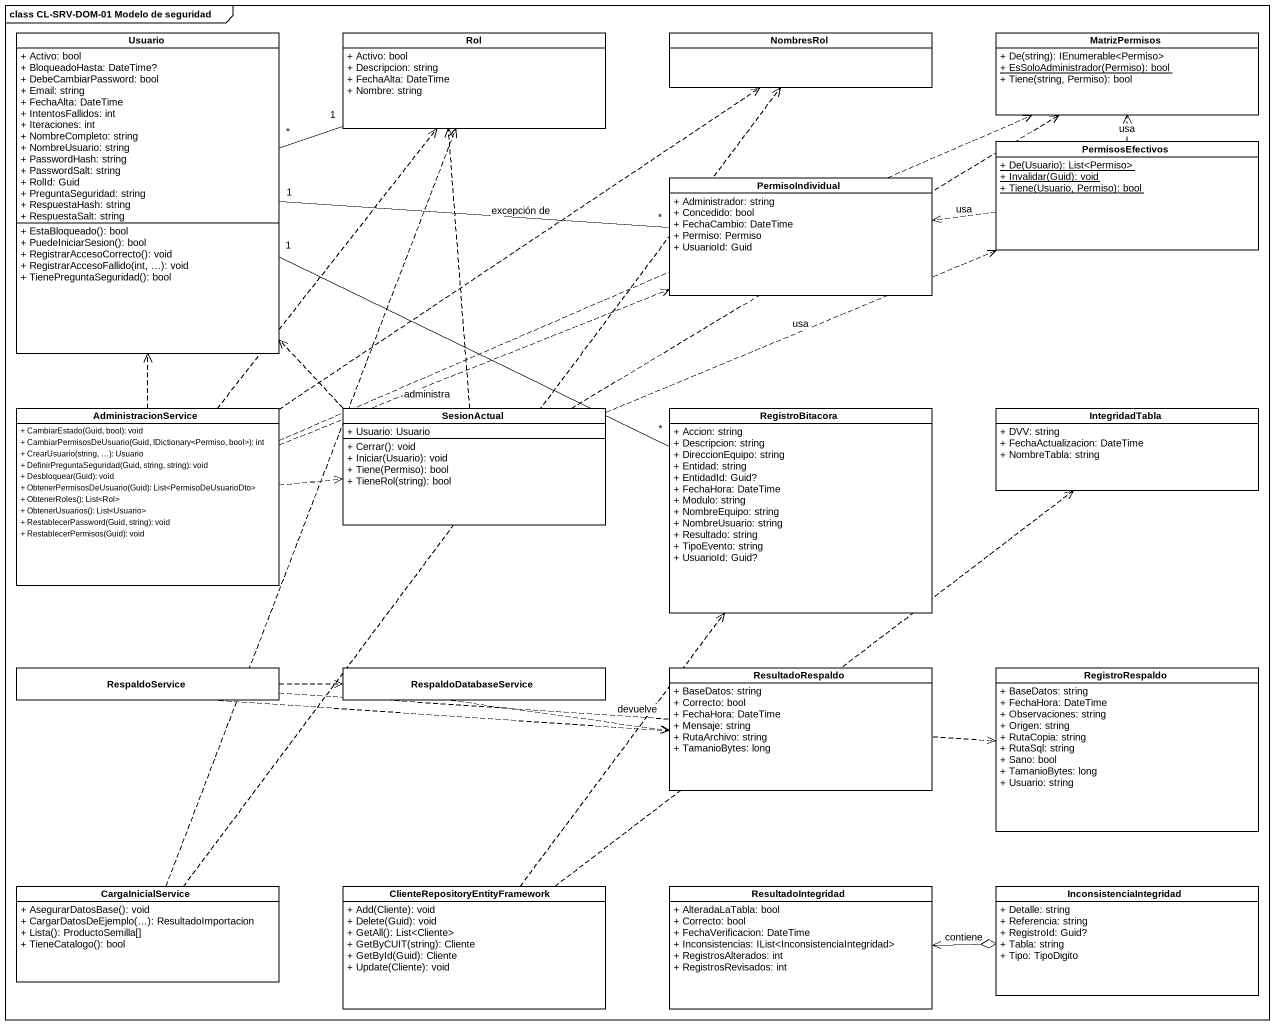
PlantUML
@startuml
mainframe class CL-SRV-DOM-01 Modelo de seguridad
hide circle
hide empty members
skinparam classAttributeIconSize 0
class Usuario {
  + Activo: bool
  + BloqueadoHasta: DateTime?
  + DebeCambiarPassword: bool
  + Email: string
  + FechaAlta: DateTime
  + IntentosFallidos: int
  + Iteraciones: int
  + NombreCompleto: string
  + NombreUsuario: string
  + PasswordHash: string
  + PasswordSalt: string
  + RolId: Guid
  + PreguntaSeguridad: string
  + RespuestaHash: string
  + RespuestaSalt: string
  + EstaBloqueado(): bool
  + PuedeIniciarSesion(): bool
  + RegistrarAccesoCorrecto(): void
  + RegistrarAccesoFallido(int, …): void
  + TienePreguntaSeguridad(): bool
}
class Rol {
  + Activo: bool
  + Descripcion: string
  + FechaAlta: DateTime
  + Nombre: string
}
class NombresRol
class MatrizPermisos {
  + De(string): IEnumerable<Permiso>
  {static} + EsSoloAdministrador(Permiso): bool
  + Tiene(string, Permiso): bool
}
class PermisosEfectivos {
  {static} + De(Usuario): List<Permiso>
  {static} + Invalidar(Guid): void
  {static} + Tiene(Usuario, Permiso): bool
}
class PermisoIndividual {
  + Administrador: string
  + Concedido: bool
  + FechaCambio: DateTime
  + Permiso: Permiso
  + UsuarioId: Guid
}
class AdministracionService {
  + CambiarEstado(Guid, bool): void
  + CambiarPermisosDeUsuario(Guid, IDictionary<Permiso, bool>): int
  + CrearUsuario(string, …): Usuario
  + DefinirPreguntaSeguridad(Guid, string, string): void
  + Desbloquear(Guid): void
  + ObtenerPermisosDeUsuario(Guid): List<PermisoDeUsuarioDto>
  + ObtenerRoles(): List<Rol>
  + ObtenerUsuarios(): List<Usuario>
  + RestablecerPassword(Guid, string): void
  + RestablecerPermisos(Guid): void
}
class SesionActual {
  + Usuario: Usuario
  + Cerrar(): void
  + Iniciar(Usuario): void
  + Tiene(Permiso): bool
  + TieneRol(string): bool
}
class RegistroBitacora {
  + Accion: string
  + Descripcion: string
  + DireccionEquipo: string
  + Entidad: string
  + EntidadId: Guid?
  + FechaHora: DateTime
  + Modulo: string
  + NombreEquipo: string
  + NombreUsuario: string
  + Resultado: string
  + TipoEvento: string
  + UsuarioId: Guid?
}
class IntegridadTabla {
  + DVV: string
  + FechaActualizacion: DateTime
  + NombreTabla: string
}
class RespaldoService
class RespaldoDatabaseService
class ResultadoRespaldo {
  + BaseDatos: string
  + Correcto: bool
  + FechaHora: DateTime
  + Mensaje: string
  + RutaArchivo: string
  + TamanioBytes: long
}
class RegistroRespaldo {
  + BaseDatos: string
  + FechaHora: DateTime
  + Observaciones: string
  + Origen: string
  + RutaCopia: string
  + RutaSql: string
  + Sano: bool
  + TamanioBytes: long
  + Usuario: string
}
class CargaInicialService {
  + AsegurarDatosBase(): void
  + CargarDatosDeEjemplo(…): ResultadoImportacion
  + Lista(): ProductoSemilla[]
  + TieneCatalogo(): bool
}
class "ClienteRepositoryEntityFramework" as ClienteRepositoryEntityFrame {
  + Add(Cliente): void
  + Delete(Guid): void
  + GetAll(): List<Cliente>
  + GetByCUIT(string): Cliente
  + GetById(Guid): Cliente
  + Update(Cliente): void
}
class ResultadoIntegridad {
  + AlteradaLaTabla: bool
  + Correcto: bool
  + FechaVerificacion: DateTime
  + Inconsistencias: IList<InconsistenciaIntegridad>
  + RegistrosAlterados: int
  + RegistrosRevisados: int
}
class InconsistenciaIntegridad {
  + Detalle: string
  + Referencia: string
  + RegistroId: Guid?
  + Tabla: string
  + Tipo: TipoDigito
}
Usuario "*" -right- "1" Rol
PermisosEfectivos .up.> MatrizPermisos : usa
PermisosEfectivos .left.> PermisoIndividual : usa
PermisoIndividual "*" -left- "1" Usuario : excepción de
AdministracionService .up.> Usuario
AdministracionService .up.> Rol
AdministracionService .up.> NombresRol
AdministracionService .right.> MatrizPermisos
AdministracionService .right.> PermisoIndividual : administra
AdministracionService .right.> SesionActual
SesionActual .up.> Usuario
SesionActual .up.> Rol
SesionActual .up.> MatrizPermisos
SesionActual .right.> PermisosEfectivos : usa
RegistroBitacora "*" -left- "1" Usuario
RespaldoService .right.> RespaldoDatabaseService
RespaldoService .right.> ResultadoRespaldo
RespaldoService .right.> RegistroRespaldo : devuelve
RespaldoDatabaseService .right.> ResultadoRespaldo
CargaInicialService .up.> Rol
CargaInicialService .up.> NombresRol
ClienteRepositoryEntityFrame .up.> RegistroBitacora
ClienteRepositoryEntityFrame .up.> IntegridadTabla
ResultadoIntegridad <-right-o InconsistenciaIntegridad : contiene
@enduml
